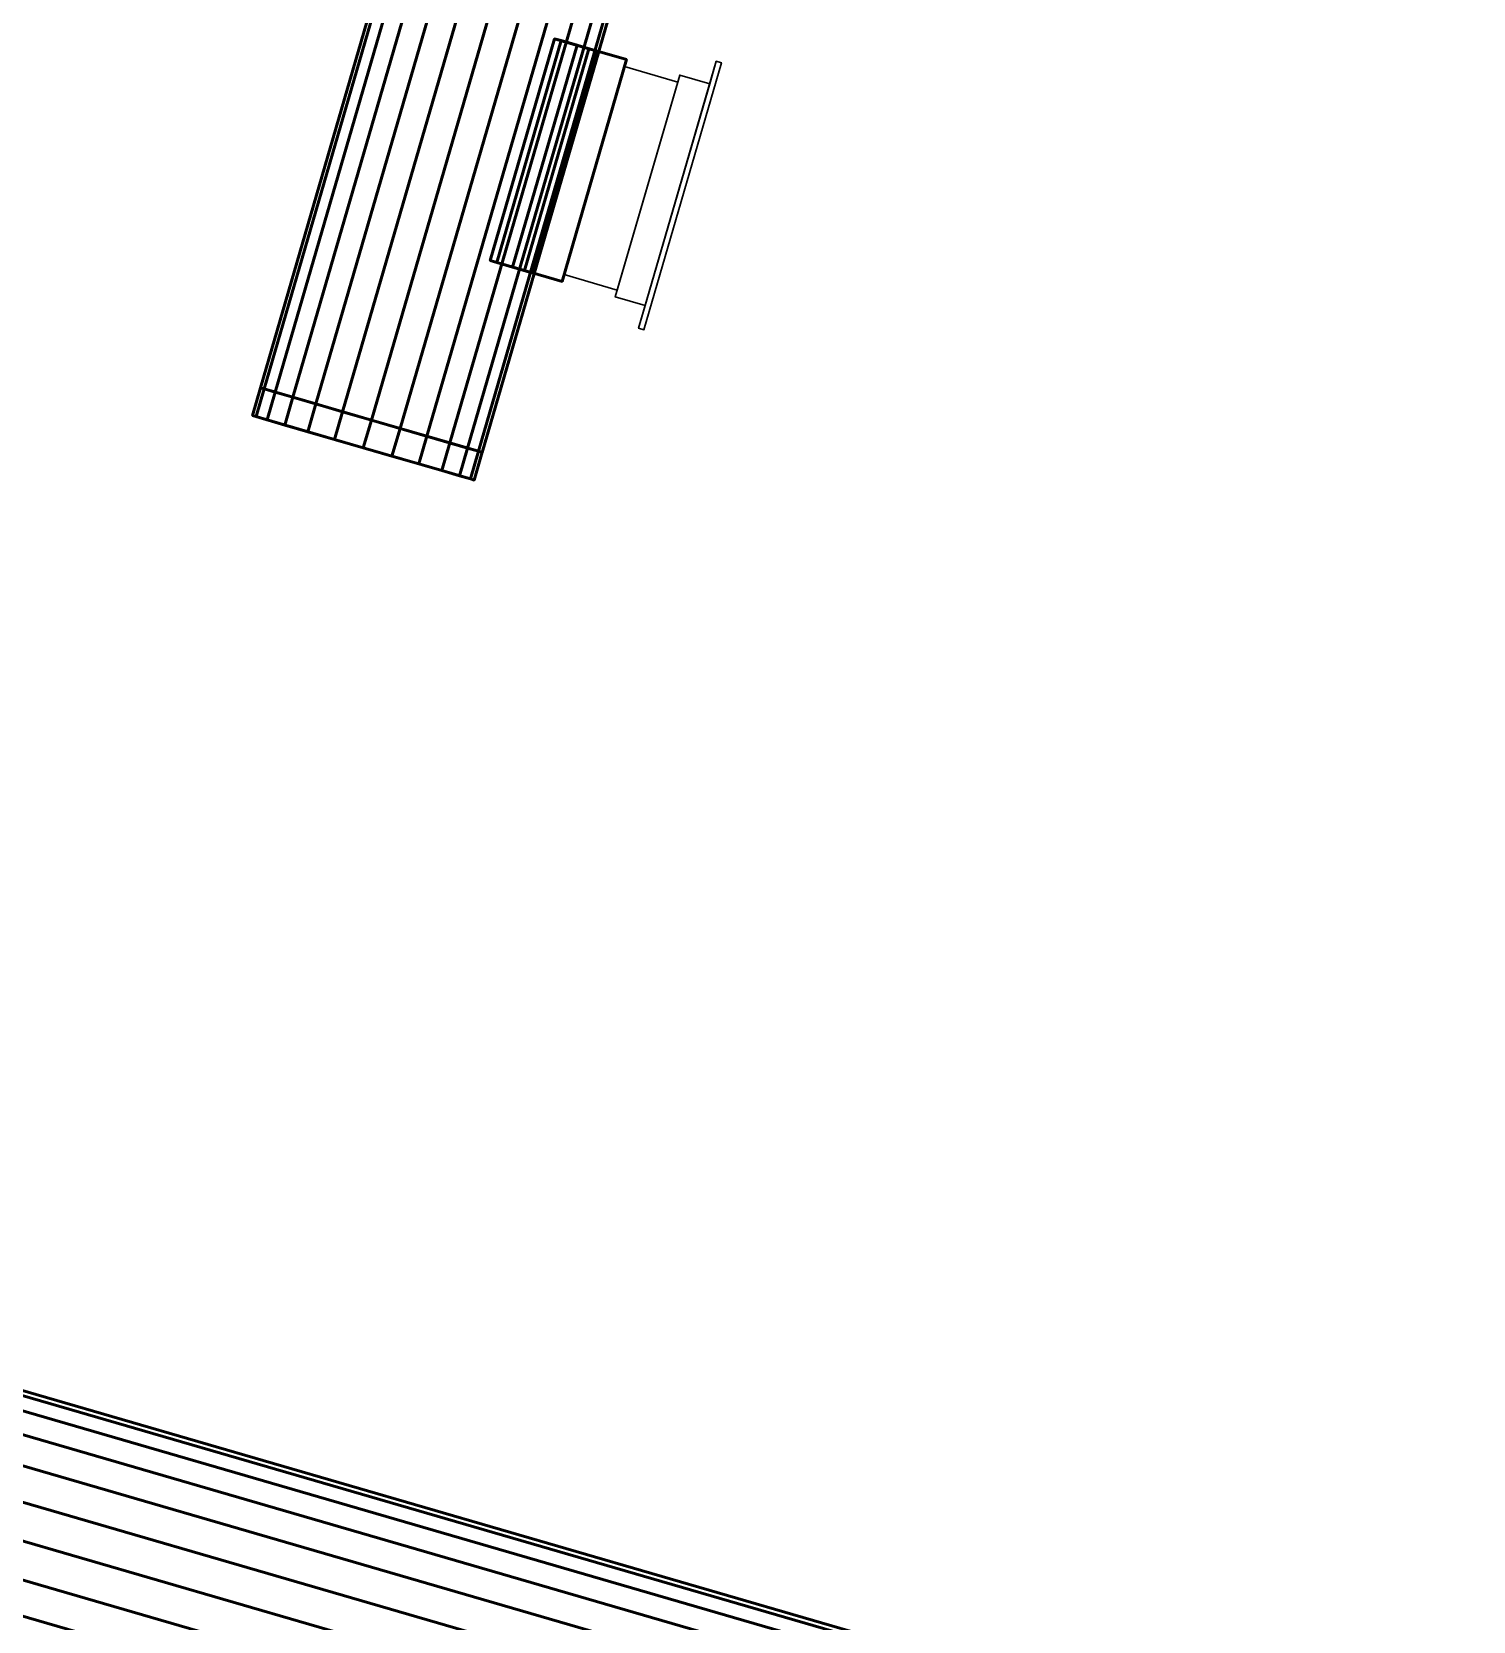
# Model space of a CAD drawing. Header units: inches. Extents: x -1654 to 1344, y -1538 to 36.
# Drawn here: x 668.6 to 718.6, y -773.7 to -718.6 of the extents above; entities that cross this region are included whole.
import ezdxf

# ---------------------------------------------------------------- set-up
doc = ezdxf.new("R2010")
doc.units = ezdxf.units.IN
doc.header["$MEASUREMENT"] = 0
doc.linetypes.add('Center', pattern=[1.25, 0.25, -0.1875, 0.625, -0.1875])
for name, color, linetype, lineweight in [('M-HVAC-CDFF', 3, 'Continuous', 30), ('M-HVAC-CDFF-SA', 3, 'Continuous', 30), ('M-HVAC-DUCT', 1, 'Center', 30), ('M-HVAC-DUCT-SA', 1, 'Continuous', 50)]:
    doc.layers.add(name, color=color, linetype=linetype, lineweight=lineweight)

# ---------------------------------------------------------------- blocks, each defined once
blk = doc.blocks.new('Round Endcap - Standard-907956-_3D_')
at = {"layer": 'M-HVAC-DUCT', "color": 8, "linetype": 'Continuous', "lineweight": 50}
mesh = blk.add_polyface(dxfattribs=at)
corners = [(0, 0, 4), (0, 1.035, 3.864), (0, 2, 3.464), (0, 2.828, 2.828), (0, 3.464, 2), (0, 3.864, 1.035), (0, 4), (0, 3.864, -1.035), (0, 3.464, -2), (0, 2.828, -2.828), (0, 2, -3.464), (0, 1.035, -3.864), (0, 0, -4), (0, -1.035, -3.864), (0, -2, -3.464), (0, -2.828, -2.828), (0, -3.464, -2), (0, -3.864, -1.035), (0, -4), (0, -3.864, 1.035), (0, -3.464, 2), (0, -2.828, 2.828), (0, -2, 3.464), (0, -1.035, 3.864)]
mesh.append_faces([[corners[k] for k in face] for face in [(17, 14, 15, 16)]], dxfattribs={"vtx0": -1, "color": 8})
mesh.append_faces([[corners[k] for k in face] for face in [(21, 12, 17, 20)]], dxfattribs={"vtx0": -1, "vtx1": -1, "vtx2": -1, "color": 8})
mesh.append_faces([[corners[k] for k in face] for face in [(12, 3, 4)]], dxfattribs={"vtx0": -1, "vtx2": -1, "color": 8})
mesh.append_faces([[corners[k] for k in face] for face in [(12, 7, 8, 9), (12, 1, 2, 3)]], dxfattribs={"vtx0": -1, "vtx3": -1, "color": 8})
mesh.append_faces([[corners[k] for k in face] for face in [(0, 1, 12, 23), (22, 23, 12, 21)]], dxfattribs={"vtx1": -1, "vtx2": -1, "color": 8})
mesh.append_faces([[corners[k] for k in face] for face in [(6, 7, 12, 4)]], dxfattribs={"vtx1": -1, "vtx2": -1, "vtx3": -1, "color": 8})
mesh.append_faces([[corners[k] for k in face] for face in [(10, 11, 12, 9), (4, 5, 6)]], dxfattribs={"vtx2": -1, "color": 8})
mesh.append_faces([[corners[k] for k in face] for face in [(12, 13, 14, 17)]], dxfattribs={"vtx2": -1, "vtx3": -1, "color": 8})
mesh.append_faces([[corners[k] for k in face] for face in [(17, 18, 19, 20)]], dxfattribs={"vtx3": -1, "color": 8})
mesh = blk.add_polyface(dxfattribs=at)
corners = [(0, 4), (0, 3.864, 1.035), (0, 3.464, 2), (0, 2.828, 2.828), (0, 2, 3.464), (0, 1.035, 3.864), (0, 0, 4), (1, 0, 4), (1, 1.035, 3.864), (1, 2, 3.464), (1, 2.828, 2.828), (1, 3.464, 2), (1, 3.864, 1.035), (1, 4)]
mesh.append_faces([[corners[k] for k in face] for face in [(1, 12, 13, 0)]], dxfattribs={"vtx0": -1, "color": 8})
mesh.append_faces([[corners[k] for k in face] for face in [(5, 8, 9, 4), (10, 3, 4, 9), (2, 11, 12, 1), (11, 2, 3, 10)]], dxfattribs={"vtx0": -1, "vtx2": -1, "color": 8})
mesh.append_faces([[corners[k] for k in face] for face in [(6, 7, 8, 5)]], dxfattribs={"vtx2": -1, "color": 8})
mesh = blk.add_polyface(dxfattribs=at)
corners = [(0, 0, -4), (0, 1.035, -3.864), (0, 2, -3.464), (0, 2.828, -2.828), (0, 3.464, -2), (0, 3.864, -1.035), (0, 4), (1, 4), (1, 3.864, -1.035), (1, 3.464, -2), (1, 2.828, -2.828), (1, 2, -3.464), (1, 1.035, -3.864), (1, 0, -4)]
mesh.append_faces([[corners[k] for k in face] for face in [(1, 12, 13, 0)]], dxfattribs={"vtx0": -1, "color": 8})
mesh.append_faces([[corners[k] for k in face] for face in [(5, 8, 9, 4), (10, 3, 4, 9), (2, 11, 12, 1), (11, 2, 3, 10)]], dxfattribs={"vtx0": -1, "vtx2": -1, "color": 8})
mesh.append_faces([[corners[k] for k in face] for face in [(6, 7, 8, 5)]], dxfattribs={"vtx2": -1, "color": 8})
mesh = blk.add_polyface(dxfattribs=at)
corners = [(1, 0, 4), (1, -1.035, 3.864), (1, -2, 3.464), (1, -2.828, 2.828), (1, -3.464, 2), (1, -3.864, 1.035), (1, -4), (1, -3.864, -1.035), (1, -3.464, -2), (1, -2.828, -2.828), (1, -2, -3.464), (1, -1.035, -3.864), (1, 0, -4), (1, 1.035, -3.864), (1, 2, -3.464), (1, 2.828, -2.828), (1, 3.464, -2), (1, 3.864, -1.035), (1, 4), (1, 3.864, 1.035), (1, 3.464, 2), (1, 2.828, 2.828), (1, 2, 3.464), (1, 1.035, 3.864)]
mesh.append_faces([[corners[k] for k in face] for face in [(6, 3, 4, 5)]], dxfattribs={"vtx0": -1, "color": 8})
mesh.append_faces([[corners[k] for k in face] for face in [(16, 21, 14, 15)]], dxfattribs={"vtx0": -1, "vtx1": -1, "color": 8})
mesh.append_faces([[corners[k] for k in face] for face in [(12, 2, 6, 11)]], dxfattribs={"vtx0": -1, "vtx1": -1, "vtx2": -1, "color": 8})
mesh.append_faces([[corners[k] for k in face] for face in [(12, 23, 1, 2)]], dxfattribs={"vtx0": -1, "vtx1": -1, "vtx3": -1, "color": 8})
mesh.append_faces([[corners[k] for k in face] for face in [(21, 16, 17), (6, 2, 3)]], dxfattribs={"vtx0": -1, "vtx2": -1, "color": 8})
mesh.append_faces([[corners[k] for k in face] for face in [(6, 9, 10, 11), (17, 19, 20, 21)]], dxfattribs={"vtx0": -1, "vtx3": -1, "color": 8})
mesh.append_faces([[corners[k] for k in face] for face in [(18, 19, 17)]], dxfattribs={"vtx1": -1, "color": 8})
mesh.append_faces([[corners[k] for k in face] for face in [(22, 23, 12, 21)]], dxfattribs={"vtx1": -1, "vtx2": -1, "color": 8})
mesh.append_faces([[corners[k] for k in face] for face in [(23, 0, 1)]], dxfattribs={"vtx2": -1, "color": 8})
mesh.append_faces([[corners[k] for k in face] for face in [(12, 13, 14, 21)]], dxfattribs={"vtx2": -1, "vtx3": -1, "color": 8})
mesh.append_faces([[corners[k] for k in face] for face in [(6, 7, 8, 9)]], dxfattribs={"vtx3": -1, "color": 8})
mesh = blk.add_polyface(dxfattribs=at)
corners = [(0, -4), (0, -3.864, -1.035), (0, -3.464, -2), (0, -2.828, -2.828), (0, -2, -3.464), (0, -1.035, -3.864), (0, 0, -4), (1, 0, -4), (1, -1.035, -3.864), (1, -2, -3.464), (1, -2.828, -2.828), (1, -3.464, -2), (1, -3.864, -1.035), (1, -4)]
mesh.append_faces([[corners[k] for k in face] for face in [(1, 12, 13, 0)]], dxfattribs={"vtx0": -1, "color": 8})
mesh.append_faces([[corners[k] for k in face] for face in [(5, 8, 9, 4), (10, 3, 4, 9), (2, 11, 12, 1), (11, 2, 3, 10)]], dxfattribs={"vtx0": -1, "vtx2": -1, "color": 8})
mesh.append_faces([[corners[k] for k in face] for face in [(6, 7, 8, 5)]], dxfattribs={"vtx2": -1, "color": 8})
mesh = blk.add_polyface(dxfattribs=at)
corners = [(0, 0, 4), (0, -1.035, 3.864), (0, -2, 3.464), (0, -2.828, 2.828), (0, -3.464, 2), (0, -3.864, 1.035), (0, -4), (1, -4), (1, -3.864, 1.035), (1, -3.464, 2), (1, -2.828, 2.828), (1, -2, 3.464), (1, -1.035, 3.864), (1, 0, 4)]
mesh.append_faces([[corners[k] for k in face] for face in [(1, 12, 13, 0)]], dxfattribs={"vtx0": -1, "color": 8})
mesh.append_faces([[corners[k] for k in face] for face in [(5, 8, 9, 4), (10, 3, 4, 9), (2, 11, 12, 1), (11, 2, 3, 10)]], dxfattribs={"vtx0": -1, "vtx2": -1, "color": 8})
mesh.append_faces([[corners[k] for k in face] for face in [(6, 7, 8, 5)]], dxfattribs={"vtx2": -1, "color": 8})
blk = doc.blocks.new('Supply Diffuser - Sidewall - 8 x 6-951333-_3D_')
at = {"layer": 'M-HVAC-CDFF'}
mesh = blk.add_polyface(dxfattribs=at)
corners = [(-3.75, 3, 2.75), (3.75, 3, 2.75), (3.75, 3, -2.75), (-3.75, 3, -2.75)]
mesh.append_faces([[corners[k] for k in face] for face in [(1, 2, 3, 0)]])
mesh = blk.add_polyface(dxfattribs=at)
corners = [(-3.75, 3, 2.75), (-3.75, 3, -2.75), (-3.75, 1.078125, -2.75), (-3.75, 1.078125, 2.75)]
mesh.append_faces([[corners[k] for k in face] for face in [(2, 3, 0, 1)]])
mesh = blk.add_polyface(dxfattribs=at)
corners = [(-3.75, 3, -2.75), (3.75, 3, -2.75), (3.75, 1.078125, -2.75), (-3.75, 1.078125, -2.75)]
mesh.append_faces([[corners[k] for k in face] for face in [(2, 3, 0, 1)]])
mesh = blk.add_polyface(dxfattribs=at)
corners = [(3.75, 3, 2.75), (-3.75, 3, 2.75), (-3.75, 1.078125, 2.75), (3.75, 1.078125, 2.75)]
mesh.append_faces([[corners[k] for k in face] for face in [(2, 3, 0, 1)]])
mesh = blk.add_polyface(dxfattribs=at)
corners = [(3.75, 3, -2.75), (3.75, 3, 2.75), (3.75, 1.078125, 2.75), (3.75, 1.078125, -2.75)]
mesh.append_faces([[corners[k] for k in face] for face in [(2, 3, 0, 1)]])
mesh = blk.add_polyface(dxfattribs=at)
corners = [(-4, 1.078125, 3), (4, 1.078125, 3), (4, 1.078125, -3), (-4, 1.078125, -3), (-3.75, 1.078125, 2.75), (-3.75, 1.078125, -2.75), (3.75, 1.078125, -2.75), (3.75, 1.078125, 2.75)]
mesh.append_faces([[corners[k] for k in face] for face in [(3, 5, 6, 2), (2, 6, 7, 1)]], dxfattribs={"vtx0": -1, "vtx2": -1})
mesh.append_faces([[corners[k] for k in face] for face in [(4, 5, 3, 0), (7, 4, 0, 1)]], dxfattribs={"vtx1": -1, "vtx3": -1})
mesh = blk.add_polyface(dxfattribs=at)
corners = [(-4, 1.078125, 3), (-4, 1.078125, -3), (-4, 0, -3), (-4, 0, 3)]
mesh.append_faces([[corners[k] for k in face] for face in [(2, 3, 0, 1)]])
mesh = blk.add_polyface(dxfattribs=at)
corners = [(-4, 1.078125, -3), (4, 1.078125, -3), (4, 0, -3), (-4, 0, -3)]
mesh.append_faces([[corners[k] for k in face] for face in [(2, 3, 0, 1)]])
mesh = blk.add_polyface(dxfattribs=at)
corners = [(4, 1.078125, 3), (-4, 1.078125, 3), (-4, 0, 3), (4, 0, 3)]
mesh.append_faces([[corners[k] for k in face] for face in [(2, 3, 0, 1)]])
mesh = blk.add_polyface(dxfattribs=at)
corners = [(4, 1.078125, -3), (4, 1.078125, 3), (4, 0, 3), (4, 0, -3)]
mesh.append_faces([[corners[k] for k in face] for face in [(2, 3, 0, 1)]])
mesh = blk.add_polyface(dxfattribs=at)
corners = [(4.8125, 0, 3.8125), (4.8125, 0, -3.8125), (-4.8125, 0, -3.8125), (-4.8125, 0, 3.8125), (-4, 0, 3), (-4, 0, -3), (4, 0, -3), (4, 0, 3)]
mesh.append_faces([[corners[k] for k in face] for face in [(3, 4, 5, 2), (2, 5, 6, 1)]], dxfattribs={"vtx0": -1, "vtx2": -1})
mesh.append_faces([[corners[k] for k in face] for face in [(7, 4, 3, 0), (6, 7, 0, 1)]], dxfattribs={"vtx1": -1, "vtx3": -1})
mesh = blk.add_polyface(dxfattribs=at)
corners = [(-4.8125, -0.1875, 3.8125), (4.8125, -0.1875, 3.8125), (4.8125, 0, 3.8125), (-4.8125, 0, 3.8125)]
mesh.append_faces([[corners[k] for k in face] for face in [(3, 0, 1, 2)]])
mesh = blk.add_polyface(dxfattribs=at)
corners = [(-4.8125, -0.1875, -3.8125), (-4.8125, -0.1875, 3.8125), (-4.8125, 0, 3.8125), (-4.8125, 0, -3.8125)]
mesh.append_faces([[corners[k] for k in face] for face in [(0, 1, 2, 3)]])
mesh = blk.add_polyface(dxfattribs=at)
corners = [(4.8125, -0.1875, -3.8125), (-4.8125, -0.1875, -3.8125), (-4.8125, 0, -3.8125), (4.8125, 0, -3.8125)]
mesh.append_faces([[corners[k] for k in face] for face in [(3, 0, 1, 2)]])
mesh = blk.add_polyface(dxfattribs=at)
corners = [(4.8125, -0.1875, 3.8125), (-4.8125, -0.1875, 3.8125), (-4.8125, -0.1875, -3.8125), (4.8125, -0.1875, -3.8125)]
mesh.append_faces([[corners[k] for k in face] for face in [(3, 0, 1, 2)]])
mesh = blk.add_polyface(dxfattribs=at)
corners = [(4.8125, -0.1875, 3.8125), (4.8125, -0.1875, -3.8125), (4.8125, 0, -3.8125), (4.8125, 0, 3.8125)]
mesh.append_faces([[corners[k] for k in face] for face in [(0, 1, 2, 3)]])
blk = doc.blocks.new('Rectangular Takeoff - Standard-920564-_3D_')
at = {"layer": 'M-HVAC-DUCT', "color": 8, "linetype": 'Continuous', "lineweight": 50}
mesh = blk.add_polyface(dxfattribs=at)
corners = [(-1.594, 4, 3), (-1.594, 4, -3), (-1.594, -4, -3), (-1.594, -4, 3)]
mesh.append_faces([[corners[k] for k in face] for face in [(0, 1, 2, 3)]], dxfattribs={"color": 8})
mesh = blk.add_polyface(dxfattribs=at)
corners = [(-1.594, 4, -3), (-1.594, 4, 3), (1, 4, 3), (1, 4, -3)]
mesh.append_faces([[corners[k] for k in face] for face in [(3, 0, 1, 2)]], dxfattribs={"color": 8})
mesh = blk.add_polyface(dxfattribs=at)
corners = [(-1.594, -4, -3), (-1.594, 4, -3), (1, 4, -3), (1, -4, -3)]
mesh.append_faces([[corners[k] for k in face] for face in [(0, 1, 2, 3)]], dxfattribs={"color": 8})
mesh = blk.add_polyface(dxfattribs=at)
corners = [(1, 4, 3), (-1.594, 4, 3), (-1.594, -4, 3), (1, -4, 3)]
mesh.append_faces([[corners[k] for k in face] for face in [(0, 1, 2, 3)]], dxfattribs={"color": 8})
mesh = blk.add_polyface(dxfattribs=at)
corners = [(1, 4, 3), (1, -4, 3), (1, -4, -3), (1, 4, -3)]
mesh.append_faces([[corners[k] for k in face] for face in [(3, 0, 1, 2)]], dxfattribs={"color": 8})
mesh = blk.add_polyface(dxfattribs=at)
corners = [(-1.594, -4, 3), (-1.594, -4, -3), (1, -4, -3), (1, -4, 3)]
mesh.append_faces([[corners[k] for k in face] for face in [(0, 1, 2, 3)]], dxfattribs={"color": 8})

msp = doc.modelspace()

# ---------------------------------------------------------------- linework, layer by layer
at = {"layer": 'M-HVAC-DUCT', "color": 5}
for p, q in [((713.07, -619.742, 1326), (680.409, -732.09, 1326)), ((713.07, -619.742, 1326), (680.409, -732.09, 1326)), ((680.409, -732.09, 1326), (680.13, -733.05, 1326)), ((620.588, -757.026, 1316), (824.983, -816.447, 1316)), ((620.588, -757.026, 1316), (824.983, -816.447, 1316))]:
    msp.add_line(p, q, dxfattribs=at)

# ---------------------------------------------------------------- block references
at = {"layer": 'M-HVAC-CDFF-SA', "rotation": 73.7901312840833}
msp.add_blockref('Supply Diffuser - Sidewall - 8 x 6-951333-_3D_', (691.009, -724.287, 1326), dxfattribs=at)
at = {"layer": 'M-HVAC-DUCT-SA', "color": 8, "extrusion": (0, 0, -1), "rotation": 196.2098687159166}
msp.add_blockref('Rectangular Takeoff - Standard-920564-_3D_', (-687.168, -723.17, -1326), dxfattribs=at)
at = {"layer": 'M-HVAC-DUCT-SA', "color": 8, "rotation": 253.7901312840834}
msp.add_blockref('Round Endcap - Standard-907956-_3D_', (680.409, -732.09, 1326), dxfattribs=at)

# ---------------------------------------------------------------- meshes
at = {"layer": 'M-HVAC-DUCT-SA', "color": 8}
mesh = msp.add_polyface(dxfattribs=at)
corners = [(713.07, -619.742, 1330), (712.076, -619.453, 1329.864), (711.15, -619.183, 1329.464), (710.354, -618.952, 1328.828), (709.744, -618.774, 1328), (709.36, -618.663, 1327.035), (709.229, -618.625, 1326), (676.568, -730.974, 1326), (676.699, -731.012, 1327.035), (677.083, -731.123, 1328), (677.693, -731.301, 1328.828), (678.489, -731.532, 1329.464), (679.415, -731.801, 1329.864), (680.409, -732.09, 1330)]
mesh.append_faces([[corners[k] for k in face] for face in [(8, 9, 4, 5), (3, 4, 9, 10), (11, 12, 1, 2), (2, 3, 10, 11)]], dxfattribs={"vtx1": -1, "vtx3": -1, "color": 8})
mesh.append_faces([[corners[k] for k in face] for face in [(6, 7, 8, 5)]], dxfattribs={"vtx2": -1, "color": 8})
mesh.append_faces([[corners[k] for k in face] for face in [(12, 13, 0, 1)]], dxfattribs={"vtx3": -1, "color": 8})
mesh = msp.add_polyface(dxfattribs=at)
corners = [(709.229, -618.625, 1326), (709.36, -618.663, 1324.965), (709.744, -618.774, 1324), (710.354, -618.952, 1323.172), (711.15, -619.183, 1322.536), (712.076, -619.453, 1322.136), (713.07, -619.742, 1322), (680.409, -732.09, 1322), (679.415, -731.801, 1322.136), (678.489, -731.532, 1322.536), (677.693, -731.301, 1323.172), (677.083, -731.123, 1324), (676.699, -731.012, 1324.965), (676.568, -730.974, 1326)]
mesh.append_faces([[corners[k] for k in face] for face in [(7, 8, 5, 6)]], dxfattribs={"vtx1": -1, "color": 8})
mesh.append_faces([[corners[k] for k in face] for face in [(8, 9, 4, 5), (3, 4, 9, 10), (11, 12, 1, 2), (2, 3, 10, 11)]], dxfattribs={"vtx1": -1, "vtx3": -1, "color": 8})
mesh.append_faces([[corners[k] for k in face] for face in [(12, 13, 0, 1)]], dxfattribs={"vtx3": -1, "color": 8})
mesh = msp.add_polyface(dxfattribs=at)
corners = [(716.911, -620.858, 1326), (716.78, -620.82, 1327.035), (716.397, -620.709, 1328), (715.786, -620.531, 1328.828), (714.991, -620.3, 1329.464), (714.064, -620.031, 1329.864), (713.07, -619.742, 1330), (680.409, -732.09, 1330), (681.403, -732.379, 1329.864), (682.33, -732.649, 1329.464), (683.125, -732.88, 1328.828), (683.735, -733.057, 1328), (684.119, -733.169, 1327.035), (684.25, -733.207, 1326)]
mesh.append_faces([[corners[k] for k in face] for face in [(7, 8, 5, 6)]], dxfattribs={"vtx1": -1, "color": 8})
mesh.append_faces([[corners[k] for k in face] for face in [(8, 9, 4, 5), (3, 4, 9, 10), (11, 12, 1, 2), (2, 3, 10, 11)]], dxfattribs={"vtx1": -1, "vtx3": -1, "color": 8})
mesh.append_faces([[corners[k] for k in face] for face in [(12, 13, 0, 1)]], dxfattribs={"vtx3": -1, "color": 8})
mesh = msp.add_polyface(dxfattribs=at)
corners = [(713.07, -619.742, 1322), (714.064, -620.031, 1322.136), (714.991, -620.3, 1322.536), (715.786, -620.531, 1323.172), (716.397, -620.709, 1324), (716.78, -620.82, 1324.965), (716.911, -620.858, 1326), (684.25, -733.207, 1326), (684.119, -733.169, 1324.965), (683.735, -733.057, 1324), (683.125, -732.88, 1323.172), (682.33, -732.649, 1322.536), (681.403, -732.379, 1322.136), (680.409, -732.09, 1322)]
mesh.append_faces([[corners[k] for k in face] for face in [(7, 8, 5, 6)]], dxfattribs={"vtx1": -1, "color": 8})
mesh.append_faces([[corners[k] for k in face] for face in [(8, 9, 4, 5), (3, 4, 9, 10), (11, 12, 1, 2), (2, 3, 10, 11)]], dxfattribs={"vtx1": -1, "vtx3": -1, "color": 8})
mesh.append_faces([[corners[k] for k in face] for face in [(12, 13, 0, 1)]], dxfattribs={"vtx3": -1, "color": 8})
mesh = msp.add_polyface(dxfattribs=at)
corners = [(684.52, -726.566, 1323), (684.52, -726.566, 1329), (686.754, -718.884, 1329), (686.754, -718.884, 1323)]
mesh.append_faces([[corners[k] for k in face] for face in [(0, 1, 2, 3)]], dxfattribs={"color": 8})
mesh = msp.add_polyface(dxfattribs=at)
corners = [(686.754, -718.884, 1329), (684.52, -726.566, 1329), (684.751, -726.633, 1329), (686.984, -718.951, 1329)]
mesh.append_faces([[corners[k] for k in face] for face in [(0, 1, 2, 3)]], dxfattribs={"color": 8})
mesh = msp.add_polyface(dxfattribs=at)
corners = [(684.52, -726.566, 1323), (686.754, -718.884, 1323), (686.984, -718.951, 1323), (684.751, -726.633, 1323)]
mesh.append_faces([[corners[k] for k in face] for face in [(0, 1, 2, 3)]], dxfattribs={"color": 8})
mesh = msp.add_polyface(dxfattribs=at)
corners = [(686.051, -727.011, 1326), (688.284, -719.329, 1326), (688.198, -719.304, 1326.842), (687.944, -719.23, 1327.646), (687.533, -719.111, 1328.376), (686.984, -718.951, 1329), (684.751, -726.633, 1329), (685.3, -726.793, 1328.376), (685.711, -726.912, 1327.646), (685.965, -726.986, 1326.842)]
mesh.append_faces([[corners[k] for k in face] for face in [(6, 7, 4, 5)]], dxfattribs={"vtx1": -1, "color": 8})
mesh.append_faces([[corners[k] for k in face] for face in [(3, 4, 7, 8), (8, 9, 2, 3)]], dxfattribs={"vtx1": -1, "vtx3": -1, "color": 8})
mesh.append_faces([[corners[k] for k in face] for face in [(9, 0, 1, 2)]], dxfattribs={"vtx3": -1, "color": 8})
mesh = msp.add_polyface(dxfattribs=at)
corners = [(688.284, -719.329, 1326), (686.051, -727.011, 1326), (685.965, -726.986, 1325.158), (685.711, -726.912, 1324.354), (685.3, -726.793, 1323.624), (684.751, -726.633, 1323), (686.984, -718.951, 1323), (687.533, -719.111, 1323.624), (687.944, -719.23, 1324.354), (688.198, -719.304, 1325.158)]
mesh.append_faces([[corners[k] for k in face] for face in [(1, 2, 9, 0)]], dxfattribs={"vtx1": -1, "color": 8})
mesh.append_faces([[corners[k] for k in face] for face in [(8, 9, 2, 3), (3, 4, 7, 8)]], dxfattribs={"vtx1": -1, "vtx3": -1, "color": 8})
mesh.append_faces([[corners[k] for k in face] for face in [(4, 5, 6, 7)]], dxfattribs={"vtx3": -1, "color": 8})
mesh = msp.add_polyface(dxfattribs=at)
corners = [(686.754, -718.884, 1323), (686.754, -718.884, 1329), (686.984, -718.951, 1329), (687.533, -719.111, 1328.376), (687.944, -719.23, 1327.646), (688.198, -719.304, 1326.842), (688.284, -719.329, 1326), (688.198, -719.304, 1325.158), (687.944, -719.23, 1324.354), (687.533, -719.111, 1323.624), (686.984, -718.951, 1323)]
mesh.append_faces([[corners[k] for k in face] for face in [(6, 0, 1, 5)]], dxfattribs={"vtx0": -1, "vtx2": -1, "color": 8})
mesh.append_faces([[corners[k] for k in face] for face in [(4, 5, 1), (7, 8, 0, 6)]], dxfattribs={"vtx1": -1, "vtx2": -1, "color": 8})
mesh.append_faces([[corners[k] for k in face] for face in [(9, 10, 0, 8)]], dxfattribs={"vtx2": -1, "color": 8})
mesh.append_faces([[corners[k] for k in face] for face in [(1, 2, 3, 4)]], dxfattribs={"vtx3": -1, "color": 8})
mesh = msp.add_polyface(dxfattribs=at)
corners = [(684.52, -726.566, 1329), (684.52, -726.566, 1323), (684.751, -726.633, 1323), (685.3, -726.793, 1323.624), (685.711, -726.912, 1324.354), (685.965, -726.986, 1325.158), (686.051, -727.011, 1326), (685.965, -726.986, 1326.842), (685.711, -726.912, 1327.646), (685.3, -726.793, 1328.376), (684.751, -726.633, 1329)]
mesh.append_faces([[corners[k] for k in face] for face in [(5, 1, 4)]], dxfattribs={"vtx0": -1, "vtx1": -1, "color": 8})
mesh.append_faces([[corners[k] for k in face] for face in [(6, 0, 1, 5)]], dxfattribs={"vtx0": -1, "vtx2": -1, "color": 8})
mesh.append_faces([[corners[k] for k in face] for face in [(0, 6, 7, 8)]], dxfattribs={"vtx0": -1, "vtx3": -1, "color": 8})
mesh.append_faces([[corners[k] for k in face] for face in [(9, 10, 0, 8)]], dxfattribs={"vtx2": -1, "color": 8})
mesh.append_faces([[corners[k] for k in face] for face in [(1, 2, 3, 4)]], dxfattribs={"vtx3": -1, "color": 8})
mesh = msp.add_polyface(dxfattribs=at)
corners = [(676.568, -730.974, 1326), (676.699, -731.012, 1324.965), (677.083, -731.123, 1324), (677.693, -731.301, 1323.172), (678.489, -731.532, 1322.536), (679.415, -731.801, 1322.136), (680.409, -732.09, 1322), (681.403, -732.379, 1322.136), (682.33, -732.649, 1322.536), (683.125, -732.88, 1323.172), (683.735, -733.057, 1324), (684.119, -733.169, 1324.965), (684.25, -733.207, 1326), (684.119, -733.169, 1327.035), (683.735, -733.057, 1328), (683.125, -732.88, 1328.828), (682.33, -732.649, 1329.464), (681.403, -732.379, 1329.864), (680.409, -732.09, 1330), (679.415, -731.801, 1329.864), (678.489, -731.532, 1329.464), (677.693, -731.301, 1328.828), (677.083, -731.123, 1328), (676.699, -731.012, 1327.035)]
mesh.append_faces([[corners[k] for k in face] for face in [(15, 13, 14)]], dxfattribs={"vtx0": -1, "color": 8})
mesh.append_faces([[corners[k] for k in face] for face in [(18, 21, 3, 6), (15, 18, 11, 13), (11, 18, 6, 8)]], dxfattribs={"vtx0": -1, "vtx1": -1, "vtx2": -1, "vtx3": -1, "color": 8})
mesh.append_faces([[corners[k] for k in face] for face in [(12, 13, 11), (7, 8, 6)]], dxfattribs={"vtx1": -1, "color": 8})
mesh.append_faces([[corners[k] for k in face] for face in [(16, 17, 18, 15), (23, 0, 1), (4, 5, 6, 3), (9, 10, 11, 8)]], dxfattribs={"vtx2": -1, "color": 8})
mesh.append_faces([[corners[k] for k in face] for face in [(21, 22, 23, 1), (1, 2, 3, 21)]], dxfattribs={"vtx2": -1, "vtx3": -1, "color": 8})
mesh.append_faces([[corners[k] for k in face] for face in [(18, 19, 20, 21)]], dxfattribs={"vtx3": -1, "color": 8})
mesh = msp.add_polyface(dxfattribs=at)
corners = [(621.983, -752.225, 1316), (621.936, -752.389, 1317.294), (621.796, -752.868, 1318.5), (621.575, -753.631, 1319.536), (621.285, -754.626, 1320.33), (620.949, -755.784, 1320.83), (620.588, -757.026, 1321), (824.983, -816.447, 1321), (825.345, -815.204, 1320.83), (825.681, -814.046, 1320.33), (825.97, -813.052, 1319.536), (826.192, -812.289, 1318.5), (826.332, -811.809, 1317.294), (826.379, -811.646, 1316)]
mesh.append_faces([[corners[k] for k in face] for face in [(7, 8, 5, 6)]], dxfattribs={"vtx1": -1, "color": 8})
mesh.append_faces([[corners[k] for k in face] for face in [(8, 9, 4, 5), (3, 4, 9, 10), (11, 12, 1, 2), (2, 3, 10, 11)]], dxfattribs={"vtx1": -1, "vtx3": -1, "color": 8})
mesh.append_faces([[corners[k] for k in face] for face in [(12, 13, 0, 1)]], dxfattribs={"vtx3": -1, "color": 8})
mesh = msp.add_polyface(dxfattribs=at)
corners = [(620.588, -757.026, 1311), (620.949, -755.784, 1311.17), (621.285, -754.626, 1311.67), (621.575, -753.631, 1312.464), (621.796, -752.868, 1313.5), (621.936, -752.389, 1314.706), (621.983, -752.225, 1316), (826.379, -811.646, 1316), (826.332, -811.809, 1314.706), (826.192, -812.289, 1313.5), (825.97, -813.052, 1312.464), (825.681, -814.046, 1311.67), (825.345, -815.204, 1311.17), (824.983, -816.447, 1311)]
mesh.append_faces([[corners[k] for k in face] for face in [(7, 8, 5, 6)]], dxfattribs={"vtx1": -1, "color": 8})
mesh.append_faces([[corners[k] for k in face] for face in [(8, 9, 4, 5), (3, 4, 9, 10), (11, 12, 1, 2), (2, 3, 10, 11)]], dxfattribs={"vtx1": -1, "vtx3": -1, "color": 8})
mesh.append_faces([[corners[k] for k in face] for face in [(12, 13, 0, 1)]], dxfattribs={"vtx3": -1, "color": 8})
mesh = msp.add_polyface(dxfattribs=at)
corners = [(620.588, -757.026, 1321), (620.226, -758.269, 1320.83), (619.89, -759.427, 1320.33), (619.601, -760.421, 1319.536), (619.379, -761.184, 1318.5), (619.239, -761.664, 1317.294), (619.192, -761.827, 1316), (823.588, -821.248, 1316), (823.635, -821.084, 1317.294), (823.775, -820.605, 1318.5), (823.996, -819.842, 1319.536), (824.286, -818.847, 1320.33), (824.622, -817.69, 1320.83), (824.983, -816.447, 1321)]
mesh.append_faces([[corners[k] for k in face] for face in [(8, 9, 4, 5), (3, 4, 9, 10), (11, 12, 1, 2), (2, 3, 10, 11)]], dxfattribs={"vtx1": -1, "vtx3": -1, "color": 8})
mesh.append_faces([[corners[k] for k in face] for face in [(6, 7, 8, 5)]], dxfattribs={"vtx2": -1, "color": 8})
mesh.append_faces([[corners[k] for k in face] for face in [(12, 13, 0, 1)]], dxfattribs={"vtx3": -1, "color": 8})
mesh = msp.add_polyface(dxfattribs=at)
corners = [(619.192, -761.827, 1316), (619.239, -761.664, 1314.706), (619.379, -761.184, 1313.5), (619.601, -760.421, 1312.464), (619.89, -759.427, 1311.67), (620.226, -758.269, 1311.17), (620.588, -757.026, 1311), (824.983, -816.447, 1311), (824.622, -817.69, 1311.17), (824.286, -818.847, 1311.67), (823.996, -819.842, 1312.464), (823.775, -820.605, 1313.5), (823.635, -821.084, 1314.706), (823.588, -821.248, 1316)]
mesh.append_faces([[corners[k] for k in face] for face in [(7, 8, 5, 6)]], dxfattribs={"vtx1": -1, "color": 8})
mesh.append_faces([[corners[k] for k in face] for face in [(8, 9, 4, 5), (3, 4, 9, 10), (11, 12, 1, 2), (2, 3, 10, 11)]], dxfattribs={"vtx1": -1, "vtx3": -1, "color": 8})
mesh.append_faces([[corners[k] for k in face] for face in [(12, 13, 0, 1)]], dxfattribs={"vtx3": -1, "color": 8})

doc.saveas('drawing.dxf')
